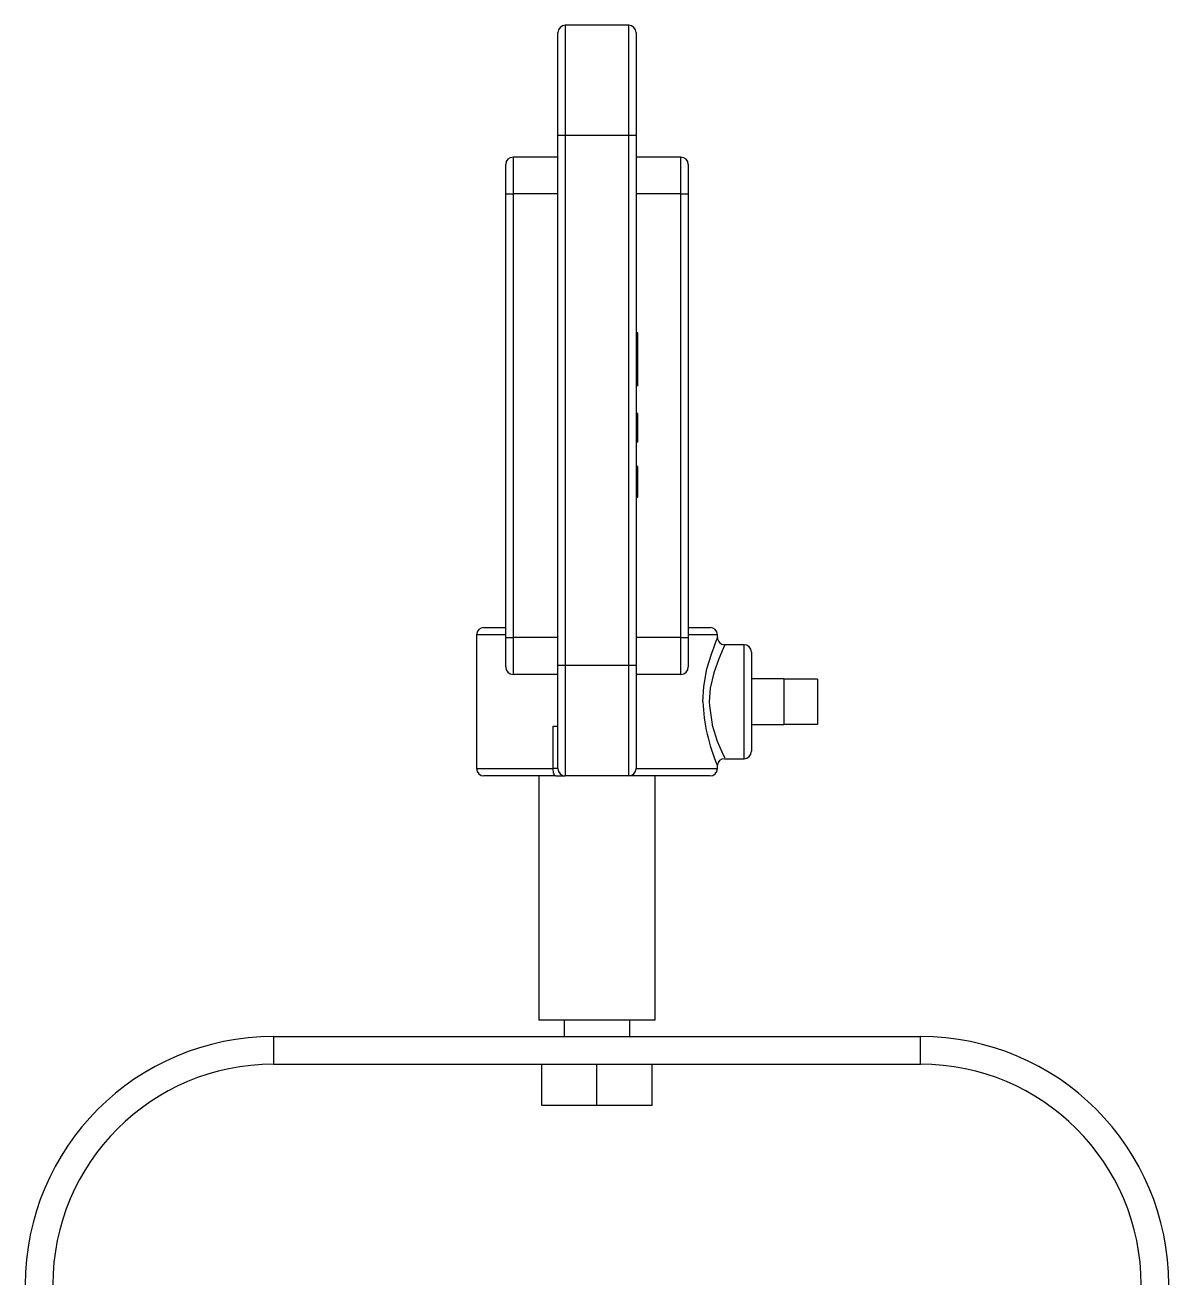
# Model space of a CAD drawing. Extents: x 6 to 134, y 1 to 99.
# Drawn here: x 124.96 to 132.73, y 53.47 to 62.03 of the extents above; entities that cross this region are included whole.
import ezdxf

# ---------------------------------------------------------------- set-up
doc = ezdxf.new("R2010")
doc.units = 0
doc.header["$MEASUREMENT"] = 0
doc.layers.add('OBJECT', color=7, linetype='CONTINUOUS')

msp = doc.modelspace()

# ---------------------------------------------------------------- linework, layer by layer
at = {"layer": 'OBJECT'}
for p, q in [((128.6306, 62.0345), (128.6306, 61.2845)), ((129.0626, 62.0345), (128.6306, 62.0345)), ((129.0626, 61.2845), (129.0626, 62.0345)), ((128.5806, 61.2845), (128.5806, 61.9845)), ((129.1126, 61.9845), (129.1126, 61.2845)), ((128.5806, 57.6795), (128.5806, 61.2845)), ((128.6306, 61.2845), (128.5806, 61.2845)), ((128.6306, 61.2845), (128.6306, 57.6795)), ((129.0626, 61.2845), (128.6306, 61.2845)), ((129.0626, 57.6795), (129.0626, 61.2845)), ((129.1126, 61.2845), (129.0626, 61.2845)), ((129.1126, 61.2845), (129.1126, 57.6795)), ((128.2256, 60.8875), (128.2256, 61.0875)), ((128.2756, 61.1375), (128.2756, 60.8875)), ((128.5806, 61.1375), (128.2756, 61.1375)), ((129.4176, 61.1375), (129.1126, 61.1375)), ((129.4176, 60.8875), (129.4176, 61.1375)), ((129.4676, 61.0875), (129.4676, 60.8875)), ((128.2256, 60.8875), (128.2756, 60.8875)), ((128.2256, 57.8705), (128.2256, 60.8875)), ((128.2756, 60.8875), (128.2756, 57.8705)), ((128.5806, 60.8875), (128.2756, 60.8875)), ((129.4176, 60.8875), (129.1126, 60.8875)), ((129.4176, 57.8705), (129.4176, 60.8875)), ((129.4176, 60.8875), (129.4676, 60.8875)), ((129.4676, 60.8875), (129.4676, 57.8705)), ((129.1246, 59.9435), (129.1126, 59.9435)), ((129.1246, 59.7821), (129.1246, 59.9435)), ((129.1246, 59.7821), (129.1126, 59.7821)), ((129.1246, 59.583), (129.1246, 59.7821)), ((129.1246, 59.583), (129.1126, 59.583)), ((129.1246, 59.3932), (129.1126, 59.3932)), ((129.1246, 59.1987), (129.1246, 59.3932)), ((129.1246, 59.1987), (129.1126, 59.1987)), ((129.1246, 59.0327), (129.1126, 59.0327)), ((129.1246, 58.824), (129.1246, 59.0327)), ((129.1246, 58.824), (129.1126, 58.824)), ((128.0776, 57.9395), (128.2256, 57.9395)), ((129.4676, 57.9395), (129.6156, 57.9395)), ((128.0276, 57.8895), (128.0276, 56.9795)), ((128.2256, 57.8895), (128.0276, 57.8895)), ((128.2256, 57.8705), (128.2756, 57.8705)), ((128.2256, 57.6705), (128.2256, 57.8705)), ((128.2756, 57.8705), (128.2756, 57.6205)), ((128.5806, 57.8705), (128.2756, 57.8705)), ((129.4176, 57.8705), (129.1126, 57.8705)), ((129.4176, 57.8705), (129.4676, 57.8705)), ((129.4176, 57.6205), (129.4176, 57.8705)), ((129.6656, 57.8895), (129.4676, 57.8895)), ((129.4676, 57.8705), (129.4676, 57.6705)), ((129.6656, 57.8707), (129.6656, 57.8895)), ((129.8466, 57.822), (129.7144, 57.822)), ((129.8466, 57.047), (129.8466, 57.822)), ((129.8966, 57.772), (129.8966, 57.097)), ((128.6306, 57.6795), (128.5806, 57.6795)), ((128.5806, 56.9795), (128.5806, 57.6795)), ((129.0626, 57.6795), (128.6306, 57.6795)), ((128.6306, 57.6795), (128.6306, 56.9295)), ((129.0626, 56.9295), (129.0626, 57.6795)), ((129.1126, 57.6795), (129.0626, 57.6795)), ((129.1126, 57.6795), (129.1126, 56.9795)), ((128.5806, 57.6205), (128.2756, 57.6205)), ((129.4176, 57.6205), (129.1126, 57.6205)), ((130.1166, 57.5905), (129.8966, 57.5905)), ((130.1166, 57.5905), (130.1166, 57.5885)), ((130.3466, 57.5885), (130.1166, 57.5885)), ((130.1166, 57.5885), (130.1166, 57.4594)), ((130.3466, 57.5885), (130.3466, 57.2805)), ((130.1166, 57.4594), (130.1166, 57.4096)), ((130.1166, 57.4096), (130.1166, 57.2805)), ((128.5488, 56.9795), (128.5488, 57.2675)), ((128.5488, 57.2675), (128.5806, 57.2675)), ((129.8966, 57.2785), (130.1166, 57.2785)), ((130.1166, 57.2805), (130.1166, 57.2785)), ((130.3466, 57.2805), (130.1166, 57.2805)), ((129.7127, 57.047), (129.8466, 57.047)), ((128.0276, 56.9795), (128.5488, 56.9795)), ((128.5806, 56.9795), (128.5488, 56.9795)), ((129.1126, 56.9795), (129.6656, 56.9795)), ((129.6656, 56.9795), (129.6656, 57.0032)), ((128.567, 56.9295), (128.0776, 56.9295)), ((128.4516, 56.9295), (128.4516, 55.2695)), ((128.567, 56.9295), (128.6306, 56.9295)), ((129.0626, 56.9295), (128.6306, 56.9295)), ((129.6156, 56.9295), (129.0626, 56.9295)), ((129.2416, 55.2695), (129.2416, 56.9295)), ((129.2416, 55.2695), (128.4516, 55.2695)), ((128.6241, 55.2695), (128.6241, 55.1575)), ((129.0691, 55.1575), (129.0691, 55.2695)), ((126.6466, 55.1575), (126.6466, 54.9695)), ((126.6466, 55.1575), (131.0466, 55.1575)), ((131.0466, 54.9695), (131.0466, 55.1575)), ((126.6466, 54.9695), (131.0466, 54.9695)), ((128.4716, 54.6895), (128.4716, 54.9695)), ((128.8466, 54.6895), (128.8466, 54.9695)), ((129.2216, 54.6895), (129.2216, 54.9695)), ((128.8466, 54.6895), (128.4716, 54.6895)), ((129.2216, 54.6895), (128.8466, 54.6895))]:
    msp.add_line(p, q, dxfattribs=at)
at = {"layer": 'OBJECT', "flags": 128}
for points in [[(129.566, 57.4345), (129.5723, 57.5381), (129.5944, 57.6569), (129.6263, 57.7638), (129.6423, 57.8078), (129.6556, 57.8425), (129.6632, 57.863), (129.6653, 57.8707)], [(129.7145, 57.8205), (129.7156, 57.8218), (129.7049, 57.7959), (129.674, 57.7262), (129.64, 57.6315), (129.6166, 57.5262), (129.61, 57.4345)], [(129.61, 57.4345), (129.6106, 57.4057), (129.6287, 57.2794), (129.6298, 57.2751), (129.6644, 57.1665), (129.6954, 57.0939), (129.7133, 57.0545), (129.7127, 57.0517)], [(128.567, 56.9295), (128.5634, 56.9305), (128.56, 56.9333), (128.5569, 56.9379), (128.5541, 56.9442), (128.5519, 56.9517), (128.5502, 56.9604), (128.5491, 56.9698), (128.5488, 56.9795)]]:
    msp.add_lwpolyline(points, dxfattribs=at)
at = {"layer": 'OBJECT'}
for centre, radius, start, end in [((128.6306, 61.9845), 0.05, 90, 180), ((129.0626, 61.9845), 0.05, 0, 90), ((128.2756, 61.0875), 0.05, 90, 180), ((129.4176, 61.0875), 0.05, 0, 90), ((128.0776, 57.8895), 0.05, 90, 180), ((129.6156, 57.8895), 0.05, 0, 90), ((129.7142, 57.8706), 0.0485, 179.75236, 270.66339), ((129.8466, 57.772), 0.05, 0, 90), ((128.2756, 57.6705), 0.05, 180, 270), ((129.4176, 57.6705), 0.05, 270, 0), ((130.8409, 57.4945), 1.2762, 182.6929, 202.64139), ((129.7118, 57.0011), 0.0458, 89.33166, 177.83113), ((129.8466, 57.097), 0.05, 270, 0), ((128.0776, 56.9795), 0.05, 180, 270), ((128.6306, 56.9795), 0.05, 180, 270), ((129.0626, 56.9795), 0.05, 270, 0), ((129.6156, 56.9795), 0.05, 270, 0), ((126.6466, 53.4695), 1.688, 90, 180), ((131.0466, 53.4695), 1.688, 0, 90), ((126.6466, 53.4695), 1.5, 90, 180), ((131.0466, 53.4695), 1.5, 0, 90)]:
    msp.add_arc(centre, radius, start, end, dxfattribs=at)

doc.saveas('drawing.dxf')
